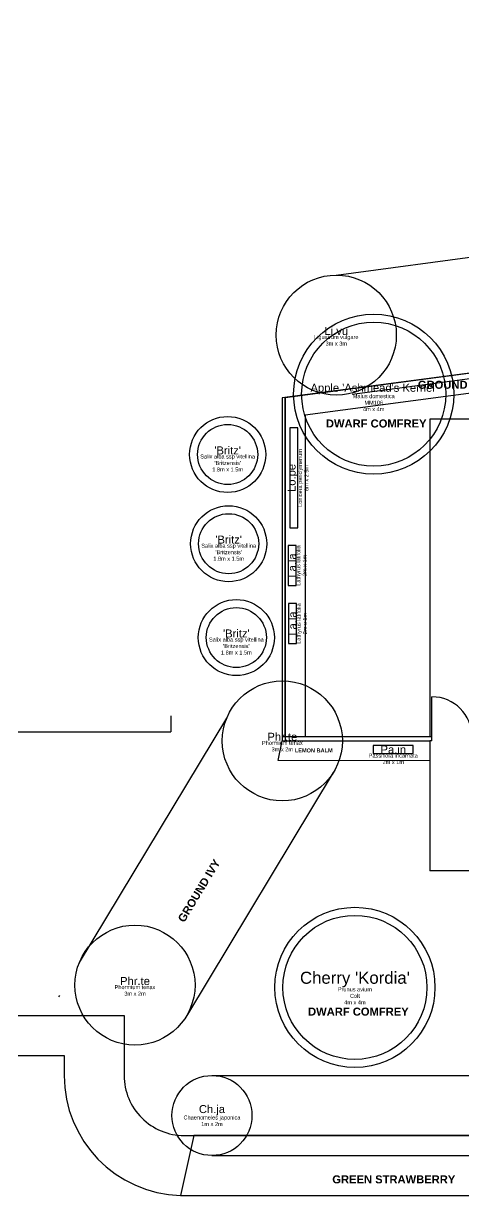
# Model space of a CAD drawing. Header units: metres. Extents: x -1 to 177, y -18 to 89.
# Drawn here: x 37.85 to 48.84, y 52.83 to 82.11 of the extents above; entities that cross this region are included whole.
import ezdxf

# ---------------------------------------------------------------- set-up
doc = ezdxf.new("R2010")
doc.units = ezdxf.units.M
doc.header["$LTSCALE"] = 1016
for name, color, linetype, lineweight, true_color in [('Areas', 30, 'Continuous', 25, 0xff7f00), ('Beds', 32, 'Continuous', 25, 0xb65b03), ('Legend', 2, 'Continuous', 25, 0xffff00), ('Plant - Climber', 3, 'Continuous', 25, 0x00ff00), ('Plant - Shrub', 96, 'Continuous', 25, 0x008000), ('Plant - Tree', 96, 'Continuous', 25, 0x008000), ('Plant label', 30, 'Continuous', 25, 0xff7f00), ('x_Ground cover', 253, 'Continuous', 25, 0xa0a0a4)]:
    doc.layers.add(name, color=color, linetype=linetype, lineweight=lineweight, true_color=true_color)
doc.layers.add('Buildings', color=30, linetype='Continuous', true_color=0xff7f00)
doc.styles.add('textstyle133', font='')
doc.styles.add('textstyle137', font='')
doc.styles.add('textstyle146', font='')
doc.styles.add('textstyle15', font='')
doc.styles.add('textstyle150', font='')
doc.styles.add('textstyle16', font='')
doc.styles.add('textstyle17', font='')
doc.styles.add('textstyle18', font='')
doc.styles.add('textstyle19', font='')
doc.styles.add('textstyle20', font='')
doc.styles.add('textstyle256', font='')
doc.styles.add('textstyle262', font='')
doc.styles.add('textstyle272', font='')
doc.styles.add('textstyle273', font='')
doc.styles.add('textstyle277', font='')
doc.styles.add('textstyle278', font='')
doc.styles.add('textstyle65', font='')
doc.styles.add('textstyle66', font='')
doc.styles.add('textstyle69', font='')
doc.styles.add('textstyle70', font='')
doc.styles.add('textstyle73', font='')
doc.styles.add('textstyle74', font='')
doc.styles.add('textstyle87', font='')
doc.styles.add('textstyle88', font='')
doc.styles.get('textstyle133').set_extended_font_data('Arial')
doc.styles.get('textstyle137').set_extended_font_data('Arial')
doc.styles.get('textstyle146').set_extended_font_data('Arial')
doc.styles.get('textstyle15').set_extended_font_data('Arial')
doc.styles.get('textstyle150').set_extended_font_data('Arial')
doc.styles.get('textstyle16').set_extended_font_data('Arial')
doc.styles.get('textstyle17').set_extended_font_data('Arial')
doc.styles.get('textstyle18').set_extended_font_data('Arial')
doc.styles.get('textstyle19').set_extended_font_data('Arial')
doc.styles.get('textstyle20').set_extended_font_data('Arial')
doc.styles.get('textstyle256').set_extended_font_data('Arial', bold=True)
doc.styles.get('textstyle262').set_extended_font_data('Arial', bold=True)
doc.styles.get('textstyle272').set_extended_font_data('Arial', bold=True)
doc.styles.get('textstyle273').set_extended_font_data('Arial', bold=True)
doc.styles.get('textstyle277').set_extended_font_data('Arial', bold=True)
doc.styles.get('textstyle278').set_extended_font_data('Arial', bold=True)
doc.styles.get('textstyle65').set_extended_font_data('Arial')
doc.styles.get('textstyle66').set_extended_font_data('Arial')
doc.styles.get('textstyle69').set_extended_font_data('Arial')
doc.styles.get('textstyle70').set_extended_font_data('Arial')
doc.styles.get('textstyle73').set_extended_font_data('Arial')
doc.styles.get('textstyle74').set_extended_font_data('Arial')
doc.styles.get('textstyle87').set_extended_font_data('Arial')
doc.styles.get('textstyle88').set_extended_font_data('Arial')

# ---------------------------------------------------------------- blocks, each defined once
blk = doc.blocks.new('Climber - Lathyrus latifolia')
at = {"layer": 'Plant - Climber', "flags": 128}
blk.add_lwpolyline([(-0.5, 0), (0.5, 0), (0.5, 0.2), (-0.5, 0.2)], close=True, dxfattribs=at)
at = {"layer": 'Plant - Climber', "insert": (0, 0), "char_height": 0.2, "attachment_point": 8, "line_spacing_factor": 0.971628, "style": 'textstyle16'}
blk.add_mtext('\\c32767;La.la', dxfattribs=at)
at = {"layer": 'Plant label', "insert": (0, 0), "char_height": 0.1, "attachment_point": 2, "line_spacing_factor": 0.971628, "style": 'textstyle15'}
blk.add_mtext('\\c32767;Lathyrus latifolia\\P2m x 1m', dxfattribs=at)
blk = doc.blocks.new('Shrub - Chaenomeles japonica')
at = {"layer": 'Plant - Shrub'}
blk.add_circle((0, 0), 1, dxfattribs=at)
at = {"layer": 'Plant - Shrub', "insert": (0, 0), "char_height": 0.2, "attachment_point": 8, "line_spacing_factor": 0.971628, "style": 'textstyle66'}
blk.add_mtext('\\c32767;Ch.ja', dxfattribs=at)
at = {"layer": 'Plant label', "insert": (0, 0), "char_height": 0.1, "attachment_point": 2, "line_spacing_factor": 0.971628, "style": 'textstyle65'}
blk.add_mtext('\\c32767;Chaenomeles japonica\\P1m x 2m', dxfattribs=at)
blk = doc.blocks.new('Climber - Passiflora incarnata')
at = {"layer": 'Plant - Climber', "flags": 128}
blk.add_lwpolyline([(-0.5, 0), (0.5, 0), (0.5, 0.2), (-0.5, 0.2)], close=True, dxfattribs=at)
at = {"layer": 'Plant - Climber', "insert": (0, 0), "char_height": 0.2, "attachment_point": 8, "line_spacing_factor": 0.971628, "style": 'textstyle20'}
blk.add_mtext('\\c32767;Pa.in', dxfattribs=at)
at = {"layer": 'Plant label', "insert": (0, 0), "char_height": 0.1, "attachment_point": 2, "line_spacing_factor": 0.971628, "style": 'textstyle19'}
blk.add_mtext('\\c32767;Passiflora incarnata\\P2m x 1m', dxfattribs=at)
blk = doc.blocks.new('Shrub - Phormium tenax')
at = {"layer": 'Plant - Shrub'}
blk.add_circle((0, 0), 1.5, dxfattribs=at)
at = {"layer": 'Plant - Shrub', "insert": (0, 0), "char_height": 0.2, "attachment_point": 8, "line_spacing_factor": 0.971628, "style": 'textstyle74'}
blk.add_mtext('\\c32767;Phr.te', dxfattribs=at)
at = {"layer": 'Plant label', "insert": (0, 0), "char_height": 0.1, "attachment_point": 2, "line_spacing_factor": 0.971628, "style": 'textstyle73'}
blk.add_mtext('\\c32767;Phormium tenax\\P3m x 2m', dxfattribs=at)
blk = doc.blocks.new('Shrub - Ligustrum vulgare')
at = {"layer": 'Plant - Shrub'}
blk.add_circle((0, 0), 1.5, dxfattribs=at)
at = {"layer": 'Plant - Shrub', "insert": (0, 0), "char_height": 0.2, "attachment_point": 8, "line_spacing_factor": 0.971628, "style": 'textstyle70'}
blk.add_mtext('\\c32767;Li.vu', dxfattribs=at)
at = {"layer": 'Plant label', "insert": (0, 0), "char_height": 0.1, "attachment_point": 2, "line_spacing_factor": 0.971628, "style": 'textstyle69'}
blk.add_mtext('\\c32767;Ligustrum vulgare\\P3m x 3m', dxfattribs=at)
blk = doc.blocks.new("Shrub - Salix 'Britzensis'")
at = {"layer": 'Plant - Shrub'}
blk.add_circle((0, 0), 0.75, dxfattribs=at)
at = {"layer": 'Plant - Shrub', "insert": (0, 0), "char_height": 0.2, "attachment_point": 8, "line_spacing_factor": 0.971628, "style": 'textstyle88'}
blk.add_mtext("\\c32767;'Britz'", dxfattribs=at)
at = {"layer": 'Plant label', "insert": (0, 0), "char_height": 0.1, "attachment_point": 2, "line_spacing_factor": 0.971628, "style": 'textstyle87'}
blk.add_mtext("\\c32767;Salix alba ssp vitellina \\P'Britzensis'\\P1.8m x 1.5m", dxfattribs=at)
blk = doc.blocks.new('Climber - Lonicera periclymenum')
at = {"layer": 'Plant - Climber', "flags": 128}
blk.add_lwpolyline([(-1.25, 0), (1.25, 0), (1.25, 0.2), (-1.25, 0.2)], close=True, dxfattribs=at)
at = {"layer": 'Plant - Climber', "insert": (0, 0), "char_height": 0.2, "attachment_point": 8, "line_spacing_factor": 0.971628, "style": 'textstyle18'}
blk.add_mtext('\\c32767;Lo.pe', dxfattribs=at)
at = {"layer": 'Plant label', "insert": (0, 0), "char_height": 0.1, "attachment_point": 2, "line_spacing_factor": 0.971628, "style": 'textstyle17'}
blk.add_mtext('\\c32767;Lonicera periclymenum\\P6m x 2.5m', dxfattribs=at)

msp = doc.modelspace()

# ---------------------------------------------------------------- linework, layer by layer
at = {"layer": 'Areas'}
for p, q in [((56.845, 74.421), (44.315, 72.758)), ((44.315, 72.758), (44.315, 64.19)), ((48.004, 72.231), (48.004, 64.29)), ((56.745, 72.231), (48.004, 72.231)), ((65.586, 72.231), (48.004, 72.231)), ((48.054, 64.29), (48.054, 65.29)), ((48.054, 64.29), (44.315, 64.29)), ((48.054, 64.19), (48.004, 64.19)), ((48.004, 64.19), (48.004, 63.69)), ((48.054, 64.19), (48.054, 64.29)), ((48.004, 63.69), (48.004, 60.94)), ((54.419, 60.94), (48.004, 60.94)), ((32.363, 57.33), (40.363, 57.33)), ((33.363, 56.33), (38.863, 56.33)), ((38.863, 56.33), (38.863, 55.83)), ((42.093, 54.33), (53.495, 54.33))]:
    msp.add_line(p, q, dxfattribs=at)
at = {"layer": 'Areas', "flags": 128}
msp.add_lwpolyline([(40.363, 57.33), (40.363, 55.83, 0.414214), (41.863, 54.33), (42.093, 54.33)], format="xyb", dxfattribs=at)
msp.add_lwpolyline([(42.101, 54.33), (42.101, 54.33)], dxfattribs=at)
at = {"layer": 'Areas'}
for centre, radius, start, end in [((48.054, 64.29), 1, 0, 90), ((41.863, 55.83), 3, 180, 268.1895)]:
    msp.add_arc(centre, radius, start, end, dxfattribs=at)
at = {"layer": 'Beds'}
for p, q in [((44.21, 63.7), (44.315, 64.19)), ((44.315, 64.19), (48.004, 64.19)), ((48.004, 64.19), (48.004, 63.69)), ((48.004, 63.69), (44.21, 63.7)), ((42.716, 54.33), (42.204, 54.33))]:
    msp.add_line(p, q, dxfattribs=at)
at = {"layer": 'Beds', "flags": 128}
msp.add_lwpolyline([(44.385, 72.767), (56.745, 74.408), (56.745, 73.904), (44.885, 72.329), (44.885, 64.29), (44.385, 64.29)], close=True, dxfattribs=at)
msp.add_lwpolyline([(53.395, 54.33), (42.101, 54.33), (41.769, 52.831), (42.093, 52.83), (51.995, 52.83), (53.445, 54.33)], dxfattribs=at)
at = {"layer": 'Beds'}
for centre, radius in [((46.598, 72.852), 1.8), ((42.949, 71.345), 0.95), ((42.974, 69.116), 0.95), ((43.166, 66.771), 0.95), ((46.129, 58.031), 1.8)]:
    msp.add_circle(centre, radius, dxfattribs=at)
at = {"layer": 'Buildings'}
msp.add_line((44.385, 72.767), (44.385, 64.19), dxfattribs=at)
at = {"layer": 'Legend'}
for p in [(41.526, 64.813), (31.526, 64.413)]:
    msp.add_line(p, (41.526, 64.413), dxfattribs=at)
at = {"layer": 'Plant - Shrub'}
for p, q in [((45.663, 75.829), (92.728, 82.115)), ((46.06, 72.855), (93.125, 79.141)), ((39.246, 58.654), (42.927, 64.759)), ((45.588, 63.397), (41.945, 57.356)), ((38.747, 57.825), (38.727, 57.794)), ((42.557, 55.83), (51.877, 55.832)), ((42.558, 53.83), (51.877, 53.832))]:
    msp.add_line(p, q, dxfattribs=at)
at = {"layer": 'Plant - Tree'}
for centre in [(46.598, 72.852), (46.129, 58.031)]:
    msp.add_circle(centre, 2, dxfattribs=at)

# ---------------------------------------------------------------- block references
at = {"layer": 'Legend'}
for p in [(44.315, 64.19), (40.634, 58.087)]:
    msp.add_blockref('Shrub - Phormium tenax', p, dxfattribs=at)
at = {"layer": 'Plant - Climber', "rotation": 90}
for p in [(44.664, 68.572), (44.673, 67.121)]:
    msp.add_blockref('Climber - Lathyrus latifolia', p, dxfattribs=at)
at = {"layer": 'Plant - Climber'}
msp.add_blockref('Climber - Passiflora incarnata', (47.087, 63.871), dxfattribs=at)
at = {"layer": 'Plant - Shrub'}
for name, p in [('Shrub - Ligustrum vulgare', (45.663, 74.329)), ("Shrub - Salix 'Britzensis'", (42.949, 71.345)), ("Shrub - Salix 'Britzensis'", (42.974, 69.116)), ("Shrub - Salix 'Britzensis'", (43.166, 66.771)), ('Shrub - Chaenomeles japonica', (42.557, 54.83))]:
    msp.add_blockref(name, p, dxfattribs=at)
at = {"layer": 'Plant - Shrub', "rotation": 90}
msp.add_blockref('Climber - Lonicera periclymenum', (44.706, 70.759), dxfattribs=at)

# ---------------------------------------------------------------- texts
at = {"layer": 'Plant - Tree', "attachment_point": 8, "line_spacing_factor": 0.971628}
for s, insert, char_height, style in [("\\c32767;Apple 'Ashmead's Kernel'", (46.598, 72.852), 0.2, 'textstyle150'), ("\\c32767;Cherry 'Kordia'", (46.129, 58.031), 0.3, 'textstyle146')]:
    msp.add_mtext(s, dxfattribs=dict(at, insert=insert, char_height=char_height, style=style))
at = {"layer": 'Plant label', "char_height": 0.1, "attachment_point": 2, "line_spacing_factor": 0.971628}
for s, insert, style in [('\\c32767;Malus domestica\\PMM106\\P4m x 4m', (46.598, 72.852), 'textstyle137'), ('\\c32767;Prunus avium\\PColt\\P4m x 4m', (46.129, 58.031), 'textstyle133')]:
    msp.add_mtext(s, dxfattribs=dict(at, insert=insert, style=style))
at = {"layer": 'x_Ground cover', "line_spacing_factor": 0.971628}
for s, insert, char_height, attachment_point, style in [('GROUND IVY', (48.586, 72.984), 0.2, 8, 'textstyle273'), ('DWARF COMFREY', (46.661, 72.017), 0.2, 8, 'textstyle256'), ('LEMON BALM', (45.1, 64), 0.1, 2, 'textstyle278'), ('DWARF COMFREY', (46.215, 57.323), 0.2, 8, 'textstyle262'), ('GREEN STRAWBERRY', (47.1, 53.334), 0.2, 2, 'textstyle272')]:
    msp.add_mtext(s, dxfattribs=dict(at, insert=insert, char_height=char_height, attachment_point=attachment_point, style=style))
at = {"layer": 'x_Ground cover', "insert": (42.322, 60.393), "char_height": 0.2, "attachment_point": 8, "rotation": 58.9017, "line_spacing_factor": 0.971628, "style": 'textstyle277'}
msp.add_mtext('GROUND IVY', dxfattribs=at)

doc.saveas('drawing.dxf')
